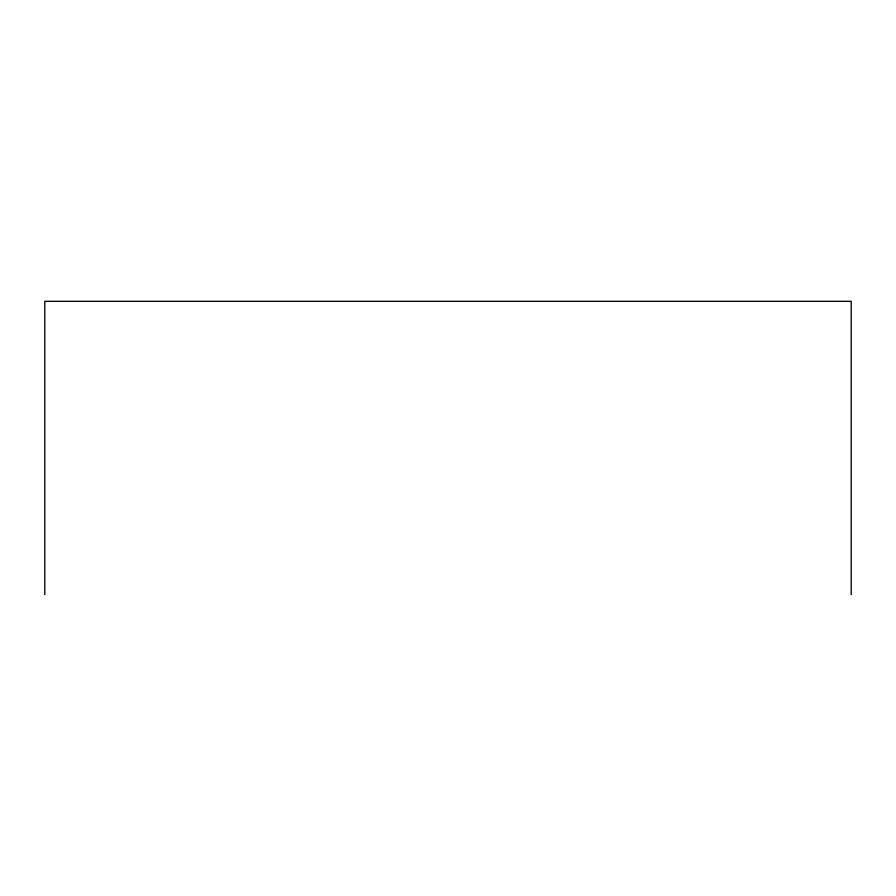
<?xml version="1.0" encoding="UTF-8"?>
<svg xmlns="http://www.w3.org/2000/svg" width="896" height="896" viewBox="0 0 896 896"><rect width="100%" height="100%" fill="white"/><g stroke="black" fill="none" stroke-linecap="round" stroke-linejoin="round"><path stroke-width="1.34" d="M851.2 594.675L851.2 301.325L44.8 301.325L44.8 594.675"/></g></svg>
